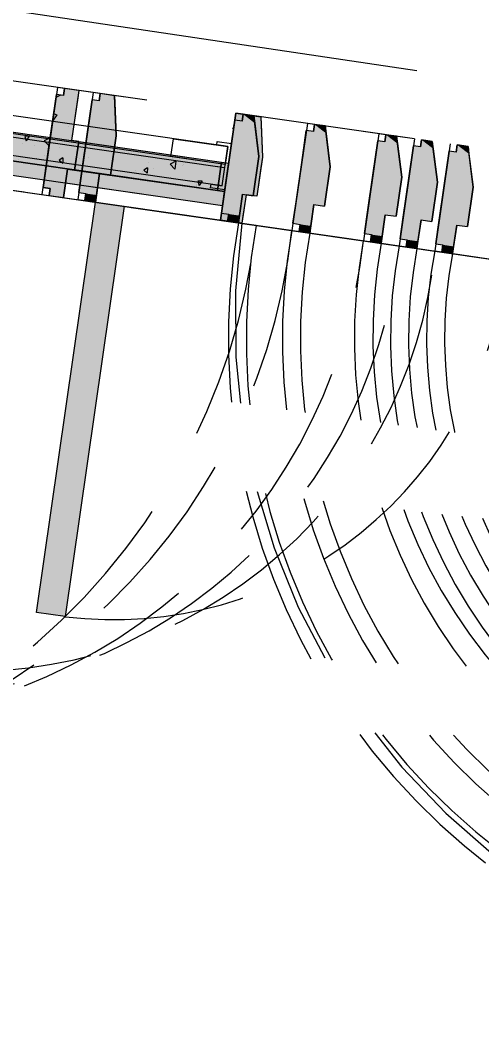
# Model space of a CAD drawing. Header units: millimetres. Extents: x 338 to 506, y 179 to 335.
# Drawn here: x 445.923 to 446.563, y 235.504 to 236.887 of the extents above; entities that cross this region are included whole.
import ezdxf

# ---------------------------------------------------------------- set-up
doc = ezdxf.new("R2010")
doc.units = ezdxf.units.MM
for name, pattern in [('CENTER', [2, 1.25, -0.25, 0.25, -0.25]), ('DASHED2', [0.375, 0.25, -0.125]), ('HIDDEN', [0.375, 0.25, -0.125])]:
    doc.linetypes.add(name, pattern=pattern)
for name, color, linetype in [('A-DOOR', 3, 'Continuous'), ('A-GLAZ', 142, 'Continuous'), ('EJES_DE_COLUMNA', 255, 'DASHED2'), ('MUROS', 32, 'Continuous')]:
    doc.layers.add(name, color=color, linetype=linetype)

# ---------------------------------------------------------------- blocks, each defined once
blk = doc.blocks.new('*U919')
for p, q in [((0.035, 0.0047), (0.035, 0.7353)), ((0.035, 0.7353), (0.06, 0.7353)), ((0.06, 0.0047), (0.06, 0.7353)), ((0.065, 0.0047), (0.065, 0.7353)), ((0.09, 0.0047), (0.09, 0.7353)), ((0.09, 0.0047), (0.09, 0.7353)), ((0.09, 0.0047), (0.09, 0.7353)), ((0.09, 0.0047), (0.09, 0.7353)), ((0.065, 0.0047), (0.065, 0.0143)), ((0.035, 0.0047), (0.06, 0.0047))]:
    blk.add_line(p, q)
for points in [[(0.095, 0.74), (0.095, 0.72), (0.09, 0.72), (0.09, 0.7353), (0.035, 0.7353), (0.035, 0.72), (0.03, 0.72), (0.03, 0.74)], [(0.035, 0.7353), (0.06, 0.7353), (0.06, 0.655), (0.035, 0.655)], [(0.035, 0.0047), (0.06, 0.0047), (0.06, 0.0806), (0.035, 0.0806)], [(0.095, 0), (0.095, 0.02), (0.09, 0.02), (0.09, 0.0047), (0.035, 0.0047), (0.035, 0.02), (0.03, 0.02), (0.03, 0)]]:
    blk.add_lwpolyline(points, close=True)
blk = doc.blocks.new('*U1262')
at = {"color": 7, "linetype": 'Continuous'}
for p, q in [((0.675, -0.01), (0.675, 0)), ((0.69, 0), (0.69, -0.01)), ((0.675, -0.04), (0.675, -0.01)), ((0.7, -0.01), (0.7, -0.04)), ((0.66, -0.095), (0.66, -0.04)), ((0.7, -0.04), (0.7, -0.095)), ((0.6723, -0.14), (0.66, -0.095)), ((0.7, -0.095), (0.7, -0.14)), ((0.675, -0.15), (0.6723, -0.14)), ((0.69, -0.14), (0.69, -0.15))]:
    blk.add_line(p, q, dxfattribs=at)
at = {"color": 7, "linetype": 'Continuous', "extrusion": (0, 0, -1)}
for points in [[(-0.675, 0), (-0.69, -0.01), (-0.675, -0.01)], [(-0.675, 0), (-0.69, 0), (-0.69, -0.01)], [(-0.675, -0.01), (-0.7, -0.04), (-0.675, -0.04)], [(-0.675, -0.01), (-0.7, -0.01), (-0.7, -0.04)], [(-0.66, -0.04), (-0.7, -0.095), (-0.66, -0.095)], [(-0.66, -0.04), (-0.7, -0.04), (-0.7, -0.095)], [(-0.66, -0.095), (-0.7, -0.14), (-0.6723, -0.14)], [(-0.66, -0.095), (-0.7, -0.095), (-0.7, -0.14)], [(-0.6723, -0.14), (-0.69, -0.15), (-0.675, -0.15)], [(-0.6723, -0.14), (-0.69, -0.14), (-0.69, -0.15)]]:
    blk.add_solid(points, dxfattribs=at)
blk = doc.blocks.new('*U1264')
at = {"color": 7, "linetype": 'Continuous'}
for p, q in [((0.775, -0.01), (0.775, 0)), ((0.79, 0), (0.79, -0.01)), ((0.775, -0.04), (0.775, -0.01)), ((0.8, -0.01), (0.8, -0.04)), ((0.76, -0.095), (0.76, -0.04)), ((0.8, -0.04), (0.8, -0.095)), ((0.7723, -0.14), (0.76, -0.095)), ((0.8, -0.095), (0.8, -0.14)), ((0.775, -0.15), (0.7723, -0.14)), ((0.79, -0.14), (0.79, -0.15))]:
    blk.add_line(p, q, dxfattribs=at)
at = {"color": 7, "linetype": 'Continuous', "extrusion": (0, 0, -1)}
for points in [[(-0.775, 0), (-0.79, -0.01), (-0.775, -0.01)], [(-0.775, 0), (-0.79, 0), (-0.79, -0.01)], [(-0.775, -0.01), (-0.8, -0.04), (-0.775, -0.04)], [(-0.775, -0.01), (-0.8, -0.01), (-0.8, -0.04)], [(-0.76, -0.04), (-0.8, -0.095), (-0.76, -0.095)], [(-0.76, -0.04), (-0.8, -0.04), (-0.8, -0.095)], [(-0.76, -0.095), (-0.8, -0.14), (-0.7723, -0.14)], [(-0.76, -0.095), (-0.8, -0.095), (-0.8, -0.14)], [(-0.7723, -0.14), (-0.79, -0.15), (-0.775, -0.15)], [(-0.7723, -0.14), (-0.79, -0.14), (-0.79, -0.15)]]:
    blk.add_solid(points, dxfattribs=at)
blk = doc.blocks.new('*U1265')
at = {"color": 7, "linetype": 'Continuous'}
for p, q in [((0.775, -0.01), (0.775, 0)), ((0.79, 0), (0.79, -0.01)), ((0.775, -0.04), (0.775, -0.01)), ((0.8, -0.01), (0.8, -0.04)), ((0.76, -0.095), (0.76, -0.04)), ((0.8, -0.04), (0.8, -0.095)), ((0.7723, -0.14), (0.76, -0.095)), ((0.8, -0.095), (0.8, -0.14)), ((0.775, -0.15), (0.7723, -0.14)), ((0.79, -0.14), (0.79, -0.15))]:
    blk.add_line(p, q, dxfattribs=at)
at = {"color": 7, "linetype": 'Continuous', "extrusion": (0, 0, -1)}
for points in [[(-0.775, 0), (-0.79, -0.01), (-0.775, -0.01)], [(-0.775, 0), (-0.79, 0), (-0.79, -0.01)], [(-0.775, -0.01), (-0.8, -0.04), (-0.775, -0.04)], [(-0.775, -0.01), (-0.8, -0.01), (-0.8, -0.04)], [(-0.76, -0.04), (-0.8, -0.095), (-0.76, -0.095)], [(-0.76, -0.04), (-0.8, -0.04), (-0.8, -0.095)], [(-0.76, -0.095), (-0.8, -0.14), (-0.7723, -0.14)], [(-0.76, -0.095), (-0.8, -0.095), (-0.8, -0.14)], [(-0.7723, -0.14), (-0.79, -0.15), (-0.775, -0.15)], [(-0.7723, -0.14), (-0.79, -0.14), (-0.79, -0.15)]]:
    blk.add_solid(points, dxfattribs=at)
blk = doc.blocks.new('*U1270')
at = {"color": 7, "linetype": 'Continuous'}
for p, q in [((0.875, -0.01), (0.875, 0)), ((0.875, -0.04), (0.875, -0.01)), ((0.89, 0), (0.89, -0.01)), ((0.9, -0.01), (0.9, -0.04)), ((0.86, -0.095), (0.86, -0.04)), ((0.9, -0.04), (0.9, -0.095)), ((0.8723, -0.14), (0.86, -0.095)), ((0.9, -0.095), (0.9, -0.14)), ((0.875, -0.15), (0.8723, -0.14)), ((0.89, -0.14), (0.89, -0.15))]:
    blk.add_line(p, q, dxfattribs=at)
at = {"color": 7, "linetype": 'Continuous', "extrusion": (0, 0, -1)}
for points in [[(-0.875, 0), (-0.89, -0.01), (-0.875, -0.01)], [(-0.875, 0), (-0.89, 0), (-0.89, -0.01)], [(-0.875, -0.01), (-0.9, -0.04), (-0.875, -0.04)], [(-0.875, -0.01), (-0.9, -0.01), (-0.9, -0.04)], [(-0.86, -0.04), (-0.9, -0.095), (-0.86, -0.095)], [(-0.86, -0.04), (-0.9, -0.04), (-0.9, -0.095)], [(-0.86, -0.095), (-0.9, -0.14), (-0.8723, -0.14)], [(-0.86, -0.095), (-0.9, -0.095), (-0.9, -0.14)], [(-0.8723, -0.14), (-0.89, -0.15), (-0.875, -0.15)], [(-0.8723, -0.14), (-0.89, -0.14), (-0.89, -0.15)]]:
    blk.add_solid(points, dxfattribs=at)
blk = doc.blocks.new('*U1271')
at = {"color": 7, "linetype": 'Continuous'}
for p, q in [((0.875, -0.01), (0.875, 0)), ((0.89, 0), (0.89, -0.01)), ((0.875, -0.04), (0.875, -0.01)), ((0.9, -0.01), (0.9, -0.04)), ((0.86, -0.095), (0.86, -0.04)), ((0.9, -0.04), (0.9, -0.095)), ((0.8723, -0.14), (0.86, -0.095)), ((0.9, -0.095), (0.9, -0.14)), ((0.875, -0.15), (0.8723, -0.14)), ((0.89, -0.14), (0.89, -0.15))]:
    blk.add_line(p, q, dxfattribs=at)
at = {"color": 7, "linetype": 'Continuous', "extrusion": (0, 0, -1)}
for points in [[(-0.875, 0), (-0.89, -0.01), (-0.875, -0.01)], [(-0.875, 0), (-0.89, 0), (-0.89, -0.01)], [(-0.875, -0.01), (-0.9, -0.04), (-0.875, -0.04)], [(-0.875, -0.01), (-0.9, -0.01), (-0.9, -0.04)], [(-0.86, -0.04), (-0.9, -0.095), (-0.86, -0.095)], [(-0.86, -0.04), (-0.9, -0.04), (-0.9, -0.095)], [(-0.86, -0.095), (-0.9, -0.14), (-0.8723, -0.14)], [(-0.86, -0.095), (-0.9, -0.095), (-0.9, -0.14)], [(-0.8723, -0.14), (-0.89, -0.15), (-0.875, -0.15)], [(-0.8723, -0.14), (-0.89, -0.14), (-0.89, -0.15)]]:
    blk.add_solid(points, dxfattribs=at)
blk = doc.blocks.new('*U1274')
at = {"color": 7, "linetype": 'Continuous'}
for p, q in [((0.975, -0.01), (0.975, 0)), ((0.99, 0), (0.99, -0.01)), ((0.975, -0.04), (0.975, -0.01)), ((1, -0.01), (1, -0.04)), ((0.96, -0.095), (0.96, -0.04)), ((1, -0.04), (1, -0.095)), ((0.9723, -0.14), (0.96, -0.095)), ((1, -0.095), (1, -0.14)), ((0.975, -0.15), (0.9723, -0.14)), ((0.99, -0.14), (0.99, -0.15))]:
    blk.add_line(p, q, dxfattribs=at)
at = {"color": 7, "linetype": 'Continuous', "extrusion": (0, 0, -1)}
for points in [[(-0.975, 0), (-0.99, -0.01), (-0.975, -0.01)], [(-0.975, 0), (-0.99, 0), (-0.99, -0.01)], [(-0.975, -0.01), (-1, -0.04), (-0.975, -0.04)], [(-0.975, -0.01), (-1, -0.01), (-1, -0.04)], [(-0.96, -0.04), (-1, -0.095), (-0.96, -0.095)], [(-0.96, -0.04), (-1, -0.04), (-1, -0.095)], [(-0.96, -0.095), (-1, -0.14), (-0.9723, -0.14)], [(-0.96, -0.095), (-1, -0.095), (-1, -0.14)], [(-0.9723, -0.14), (-0.99, -0.15), (-0.975, -0.15)], [(-0.9723, -0.14), (-0.99, -0.14), (-0.99, -0.15)]]:
    blk.add_solid(points, dxfattribs=at)
blk = doc.blocks.new('*U1275')
at = {"color": 7, "linetype": 'Continuous'}
for p, q in [((0.975, -0.01), (0.975, 0)), ((0.99, 0), (0.99, -0.01)), ((0.975, -0.04), (0.975, -0.01)), ((1, -0.01), (1, -0.04)), ((0.96, -0.095), (0.96, -0.04)), ((1, -0.04), (1, -0.095)), ((0.9723, -0.14), (0.96, -0.095)), ((1, -0.095), (1, -0.14)), ((0.975, -0.15), (0.9723, -0.14)), ((0.99, -0.14), (0.99, -0.15))]:
    blk.add_line(p, q, dxfattribs=at)
at = {"color": 7, "linetype": 'Continuous', "extrusion": (0, 0, -1)}
for points in [[(-0.975, 0), (-0.99, -0.01), (-0.975, -0.01)], [(-0.975, 0), (-0.99, 0), (-0.99, -0.01)], [(-0.975, -0.01), (-1, -0.04), (-0.975, -0.04)], [(-0.975, -0.01), (-1, -0.01), (-1, -0.04)], [(-0.96, -0.04), (-1, -0.095), (-0.96, -0.095)], [(-0.96, -0.04), (-1, -0.04), (-1, -0.095)], [(-0.96, -0.095), (-1, -0.14), (-0.9723, -0.14)], [(-0.96, -0.095), (-1, -0.095), (-1, -0.14)], [(-0.9723, -0.14), (-0.99, -0.15), (-0.975, -0.15)], [(-0.9723, -0.14), (-0.99, -0.14), (-0.99, -0.15)]]:
    blk.add_solid(points, dxfattribs=at)
blk = doc.blocks.new('*X1280')
at = {"color": 0}
for p, q in [((1.233, -0.0207), (1.233, -0.0207)), ((1.2274, -0.099), (1.2274, -0.099)), ((1.2453, -0.1124), (1.25, -0.1029)), ((1.25, -0.1133), (1.2453, -0.1124)), ((1.2441, -0.14), (1.25, -0.136))]:
    blk.add_line(p, q, dxfattribs=at)
blk = doc.blocks.new('*U1281')
at = {"color": 7, "linetype": 'Continuous'}
for p, q in [((1.22, -0.01), (1.22, 0)), ((1.24, 0), (1.24, -0.01)), ((1.22, -0.04), (1.22, -0.01)), ((1.25, -0.01), (1.25, -0.04)), ((1.21, -0.08), (1.21, -0.04)), ((1.25, -0.04), (1.25, -0.08)), ((1.22, -0.14), (1.22, -0.08)), ((1.25, -0.08), (1.25, -0.14)), ((1.22, -0.15), (1.22, -0.14)), ((1.24, -0.14), (1.24, -0.15))]:
    blk.add_line(p, q, dxfattribs=at)
at = {"color": 7, "linetype": 'Continuous', "extrusion": (0, 0, -1)}
for points in [[(-1.22, 0), (-1.24, -0.01), (-1.22, -0.01)], [(-1.22, 0), (-1.24, 0), (-1.24, -0.01)], [(-1.22, -0.01), (-1.25, -0.04), (-1.22, -0.04)], [(-1.22, -0.01), (-1.25, -0.01), (-1.25, -0.04)], [(-1.21, -0.04), (-1.25, -0.08), (-1.21, -0.08)], [(-1.21, -0.04), (-1.25, -0.04), (-1.25, -0.08)], [(-1.22, -0.08), (-1.25, -0.14), (-1.22, -0.14)], [(-1.22, -0.08), (-1.25, -0.08), (-1.25, -0.14)], [(-1.22, -0.14), (-1.24, -0.15), (-1.22, -0.15)], [(-1.22, -0.14), (-1.24, -0.14), (-1.24, -0.15)]]:
    blk.add_solid(points, dxfattribs=at)
blk = doc.blocks.new('*U1283')
at = {"color": 7, "linetype": 'Continuous'}
for p, q in [((1.01, -0.08), (1.01, -0.04)), ((1.21, -0.04), (1.21, -0.08))]:
    blk.add_line(p, q, dxfattribs=at)
at = {"color": 7, "linetype": 'Continuous', "extrusion": (0, 0, -1)}
for points in [[(-1.01, -0.04), (-1.21, -0.08), (-1.01, -0.08)], [(-1.01, -0.04), (-1.21, -0.04), (-1.21, -0.08)]]:
    blk.add_solid(points, dxfattribs=at)
blk = doc.blocks.new('*U1284')
at = {"color": 7, "linetype": 'Continuous'}
for p, q in [((0.97, -0.01), (0.97, 0)), ((1, 0), (1, -0.01)), ((0.97, -0.04), (0.97, -0.01)), ((1, -0.01), (1, -0.04)), ((0.955, -0.08), (0.955, -0.04)), ((1.01, -0.04), (1.01, -0.08)), ((0.955, -0.095), (0.955, -0.08)), ((1, -0.08), (1, -0.095)), ((0.9632, -0.14), (0.955, -0.095)), ((1, -0.095), (1, -0.14)), ((0.965, -0.15), (0.9632, -0.14)), ((1, -0.14), (1, -0.15))]:
    blk.add_line(p, q, dxfattribs=at)
at = {"color": 7, "linetype": 'Continuous', "extrusion": (0, 0, -1)}
for points in [[(-0.97, 0), (-1, -0.01), (-0.97, -0.01)], [(-0.97, 0), (-1, 0), (-1, -0.01)], [(-0.97, -0.01), (-1, -0.04), (-0.97, -0.04)], [(-0.97, -0.01), (-1, -0.01), (-1, -0.04)], [(-0.955, -0.04), (-1.01, -0.08), (-0.955, -0.08)], [(-0.955, -0.04), (-1.01, -0.04), (-1.01, -0.08)], [(-0.955, -0.08), (-1, -0.095), (-0.955, -0.095)], [(-0.955, -0.08), (-1, -0.08), (-1, -0.095)], [(-0.955, -0.095), (-1, -0.14), (-0.9632, -0.14)], [(-0.955, -0.095), (-1, -0.095), (-1, -0.14)], [(-0.9632, -0.14), (-1, -0.15), (-0.965, -0.15)], [(-0.9632, -0.14), (-1, -0.14), (-1, -0.15)]]:
    blk.add_solid(points, dxfattribs=at)
blk = doc.blocks.new('*U1285')
at = {"color": 7, "linetype": 'Continuous'}
for p, q in [((1, -0.04), (1, -0.02)), ((1.22, -0.02), (1.22, -0.04))]:
    blk.add_line(p, q, dxfattribs=at)
at = {"color": 7, "linetype": 'Continuous', "extrusion": (0, 0, -1)}
for points in [[(-1, -0.02), (-1.22, -0.04), (-1, -0.04)], [(-1, -0.02), (-1.22, -0.02), (-1.22, -0.04)]]:
    blk.add_solid(points, dxfattribs=at)
blk = doc.blocks.new('*U1290')
at = {"color": 7, "linetype": 'Continuous'}
for p, q in [((1.01, -0.08), (1.01, -0.04)), ((1.36, -0.04), (1.36, -0.08))]:
    blk.add_line(p, q, dxfattribs=at)
at = {"color": 7, "linetype": 'Continuous', "extrusion": (0, 0, -1)}
for points in [[(-1.01, -0.04), (-1.36, -0.08), (-1.01, -0.08)], [(-1.01, -0.04), (-1.36, -0.04), (-1.36, -0.08)]]:
    blk.add_solid(points, dxfattribs=at)
blk = doc.blocks.new('*U1291')
at = {"color": 7, "linetype": 'Continuous'}
for p, q in [((0.97, -0.01), (0.97, 0)), ((1, 0), (1, -0.01)), ((0.97, -0.04), (0.97, -0.01)), ((1, -0.01), (1, -0.04)), ((0.955, -0.08), (0.955, -0.04)), ((1.01, -0.04), (1.01, -0.08)), ((0.955, -0.095), (0.955, -0.08)), ((1, -0.08), (1, -0.095)), ((0.9632, -0.14), (0.955, -0.095)), ((1, -0.095), (1, -0.14)), ((0.965, -0.15), (0.9632, -0.14)), ((1, -0.14), (1, -0.15))]:
    blk.add_line(p, q, dxfattribs=at)
at = {"color": 7, "linetype": 'Continuous', "extrusion": (0, 0, -1)}
for points in [[(-0.97, 0), (-1, -0.01), (-0.97, -0.01)], [(-0.97, 0), (-1, 0), (-1, -0.01)], [(-0.97, -0.01), (-1, -0.04), (-0.97, -0.04)], [(-0.97, -0.01), (-1, -0.01), (-1, -0.04)], [(-0.955, -0.04), (-1.01, -0.08), (-0.955, -0.08)], [(-0.955, -0.04), (-1.01, -0.04), (-1.01, -0.08)], [(-0.955, -0.08), (-1, -0.095), (-0.955, -0.095)], [(-0.955, -0.08), (-1, -0.08), (-1, -0.095)], [(-0.955, -0.095), (-1, -0.14), (-0.9632, -0.14)], [(-0.955, -0.095), (-1, -0.095), (-1, -0.14)], [(-0.9632, -0.14), (-1, -0.15), (-0.965, -0.15)], [(-0.9632, -0.14), (-1, -0.14), (-1, -0.15)]]:
    blk.add_solid(points, dxfattribs=at)
blk = doc.blocks.new('*U1292')
at = {"color": 7, "linetype": 'Continuous'}
for p, q in [((1, -0.04), (1, -0.02)), ((1.37, -0.02), (1.37, -0.04))]:
    blk.add_line(p, q, dxfattribs=at)
at = {"color": 7, "linetype": 'Continuous', "extrusion": (0, 0, -1)}
for points in [[(-1, -0.02), (-1.37, -0.04), (-1, -0.04)], [(-1, -0.02), (-1.37, -0.02), (-1.37, -0.04)]]:
    blk.add_solid(points, dxfattribs=at)
blk = doc.blocks.new('*X1294')
at = {"color": 0}
for p, q in [((1.3949, -0.0141), (1.3949, -0.0141)), ((1.1734, -0.0412), (1.1734, -0.0412)), ((1.3778, -0.0334), (1.3778, -0.0334)), ((1.0331, -0.0501), (1.0361, -0.0433)), ((1.0331, -0.0501), (1.039, -0.049)), ((1.039, -0.049), (1.0361, -0.0433)), ((1.0399, -0.0433), (1.0399, -0.0433)), ((1.0406, -0.0436), (1.0406, -0.0436)), ((1.0774, -0.0491), (1.0774, -0.0491)), ((1.1149, -0.0536), (1.1097, -0.05)), ((1.1103, -0.0574), (1.1097, -0.05)), ((1.1103, -0.0574), (1.1149, -0.0536)), ((1.1166, -0.0508), (1.1166, -0.0508)), ((1.1267, -0.0519), (1.1267, -0.0519)), ((1.2331, -0.0507), (1.2278, -0.0471)), ((1.2285, -0.0545), (1.2278, -0.0471)), ((1.2285, -0.0545), (1.2331, -0.0507)), ((1.2473, -0.0418), (1.2473, -0.0418)), ((1.254, -0.0534), (1.254, -0.0534)), ((1.2645, -0.0488), (1.2645, -0.0488)), ((1.2889, -0.0434), (1.2889, -0.0434)), ((1.3019, -0.0495), (1.3019, -0.0495)), ((1.324, -0.0493), (1.324, -0.0493)), ((1.3512, -0.0478), (1.346, -0.0442)), ((1.3466, -0.0516), (1.346, -0.0442)), ((1.3466, -0.0516), (1.3512, -0.0478)), ((1.35, -0.0455), (1.35, -0.0455)), ((1.3979, -0.0416), (1.3979, -0.0416)), ((1.0626, -0.0677), (1.0626, -0.0677)), ((1.0803, -0.0668), (1.0728, -0.0608)), ((1.073, -0.0721), (1.0728, -0.0608)), ((1.073, -0.0721), (1.0803, -0.0668)), ((1.1023, -0.0573), (1.1023, -0.0573)), ((1.1099, -0.0653), (1.1099, -0.0653)), ((1.158, -0.0613), (1.158, -0.0613)), ((1.1932, -0.0594), (1.1932, -0.0594)), ((1.2059, -0.0574), (1.2059, -0.0574)), ((1.2356, -0.0679), (1.2356, -0.0679)), ((1.2574, -0.0742), (1.2499, -0.0683)), ((1.2502, -0.0795), (1.2499, -0.0683)), ((1.27, -0.0662), (1.27, -0.0662)), ((1.2873, -0.0656), (1.2873, -0.0656)), ((1.3257, -0.0626), (1.3257, -0.0626)), ((1.3499, -0.0636), (1.3529, -0.0568)), ((1.3499, -0.0636), (1.3557, -0.0625)), ((1.3557, -0.0625), (1.3529, -0.0568)), ((1.3608, -0.0624), (1.3608, -0.0624)), ((1.3932, -0.061), (1.3932, -0.061)), ((1.014, -0.0732), (1.014, -0.0732)), ((1.0455, -0.0762), (1.0455, -0.0762)), ((1.062, -0.0692), (1.062, -0.0692)), ((1.0779, -0.0748), (1.0779, -0.0748)), ((1.1297, -0.0725), (1.1297, -0.0725)), ((1.1393, -0.0752), (1.1393, -0.0752)), ((1.1635, -0.0712), (1.1635, -0.0712)), ((1.2031, -0.0693), (1.2031, -0.0693)), ((1.2496, -0.0795), (1.2496, -0.0795)), ((1.2502, -0.0795), (1.2574, -0.0742)), ((1.2786, -0.0798), (1.2786, -0.0798)), ((1.2792, -0.0774), (1.2822, -0.0705)), ((1.2792, -0.0774), (1.2851, -0.0762)), ((1.2851, -0.0762), (1.2822, -0.0705)), ((1.3466, -0.0737), (1.3466, -0.0737)), ((1.3746, -0.0719), (1.3746, -0.0719)), ((1.3874, -0.0764), (1.3874, -0.0764)), ((1.0085, -0.0854), (1.0085, -0.0854)), ((1.3725, -0.1071), (1.3725, -0.1071)), ((1.3839, -0.1184), (1.3839, -0.1184)), ((1.392, -0.1225), (1.392, -0.1225)), ((1.0017, -0.1298), (1, -0.1264)), ((1, -0.1316), (1.0014, -0.1314)), ((1.3839, -0.1321), (1.387, -0.1253)), ((1.3839, -0.1321), (1.3898, -0.131)), ((1.3898, -0.131), (1.387, -0.1253)), ((1, -0.143), (1, -0.143)), ((1, -0.15), (1, -0.15)), ((1, -0.15), (1, -0.15)), ((1, -0.15), (1, -0.15))]:
    blk.add_line(p, q, dxfattribs=at)
blk = doc.blocks.new('*U1296')
at = {"color": 7, "linetype": 'Continuous'}
for p, q in [((0.725, -0.01), (0.725, 0)), ((0.74, 0), (0.74, -0.01)), ((0.725, -0.04), (0.725, -0.01)), ((0.75, -0.01), (0.75, -0.04)), ((0.71, -0.095), (0.71, -0.04)), ((0.75, -0.04), (0.75, -0.095)), ((0.7223, -0.14), (0.71, -0.095)), ((0.75, -0.095), (0.75, -0.14)), ((0.725, -0.15), (0.7223, -0.14)), ((0.74, -0.14), (0.74, -0.15))]:
    blk.add_line(p, q, dxfattribs=at)
at = {"color": 7, "linetype": 'Continuous', "extrusion": (0, 0, -1)}
for points in [[(-0.725, 0), (-0.74, -0.01), (-0.725, -0.01)], [(-0.725, 0), (-0.74, 0), (-0.74, -0.01)], [(-0.725, -0.01), (-0.75, -0.04), (-0.725, -0.04)], [(-0.725, -0.01), (-0.75, -0.01), (-0.75, -0.04)], [(-0.71, -0.04), (-0.75, -0.095), (-0.71, -0.095)], [(-0.71, -0.04), (-0.75, -0.04), (-0.75, -0.095)], [(-0.71, -0.095), (-0.75, -0.14), (-0.7223, -0.14)], [(-0.71, -0.095), (-0.75, -0.095), (-0.75, -0.14)], [(-0.7223, -0.14), (-0.74, -0.15), (-0.725, -0.15)], [(-0.7223, -0.14), (-0.74, -0.14), (-0.74, -0.15)]]:
    blk.add_solid(points, dxfattribs=at)
blk = doc.blocks.new('*U1324')
at = {"color": 7, "linetype": 'Continuous'}
for p, q in [((1.175, -0.01), (1.175, 0)), ((1.19, 0), (1.19, -0.01)), ((1.175, -0.04), (1.175, -0.01)), ((1.2, -0.01), (1.2, -0.04)), ((1.16, -0.095), (1.16, -0.04)), ((1.2, -0.04), (1.2, -0.095)), ((1.1682, -0.14), (1.16, -0.095)), ((1.2, -0.095), (1.2, -0.14)), ((1.17, -0.15), (1.1682, -0.14)), ((1.19, -0.14), (1.19, -0.15))]:
    blk.add_line(p, q, dxfattribs=at)
at = {"color": 7, "linetype": 'Continuous', "extrusion": (0, 0, -1)}
for points in [[(-1.175, 0), (-1.19, -0.01), (-1.175, -0.01)], [(-1.175, 0), (-1.19, 0), (-1.19, -0.01)], [(-1.175, -0.01), (-1.2, -0.04), (-1.175, -0.04)], [(-1.175, -0.01), (-1.2, -0.01), (-1.2, -0.04)], [(-1.16, -0.04), (-1.2, -0.095), (-1.16, -0.095)], [(-1.16, -0.04), (-1.2, -0.04), (-1.2, -0.095)], [(-1.16, -0.095), (-1.2, -0.14), (-1.1682, -0.14)], [(-1.16, -0.095), (-1.2, -0.095), (-1.2, -0.14)], [(-1.1682, -0.14), (-1.19, -0.15), (-1.17, -0.15)], [(-1.1682, -0.14), (-1.19, -0.14), (-1.19, -0.15)]]:
    blk.add_solid(points, dxfattribs=at)
blk = doc.blocks.new('*U1325')
at = {"color": 7, "linetype": 'Continuous'}
for p, q in [((1.135, 0), (1.135, 0.575)), ((1.175, 0.575), (1.175, 0))]:
    blk.add_line(p, q, dxfattribs=at)
at = {"color": 7, "linetype": 'Continuous', "extrusion": (0, 0, -1)}
for points in [[(-1.135, 0.575), (-1.175, 0), (-1.135, 0)], [(-1.135, 0.575), (-1.175, 0.575), (-1.175, 0)]]:
    blk.add_solid(points, dxfattribs=at)
blk = doc.blocks.new('*U920')
for p, q in [((1.24, 0), (1.22, 0)), ((1.24, 0), (1.22, 0)), ((1.22, 0), (1.22, -0.04)), ((1.24, 0), (1.24, -0.01)), ((1.24, -0.01), (1.24, 0)), ((1.24, -0.01), (1.25, -0.01)), ((1.25, -0.01), (1.24, -0.01)), ((1.25, -0.14), (1.25, -0.01)), ((1.25, -0.14), (1.25, -0.01)), ((1.22, -0.04), (1.21, -0.04)), ((1.21, -0.04), (1.21, -0.08)), ((1.21, -0.08), (1.22, -0.08)), ((1.22, -0.15), (1.22, -0.08)), ((1.22, -0.15), (1.24, -0.15)), ((1.22, -0.15), (1.24, -0.15)), ((1.24, -0.15), (1.24, -0.14)), ((1.24, -0.14), (1.25, -0.14)), ((1.24, -0.15), (1.24, -0.14)), ((1.24, -0.14), (1.25, -0.14))]:
    blk.add_line(p, q)
for points in [[(1.135, 0), (1.135, 0.575), (1.175, 0.575), (1.175, 0)], [(0.7, -0.01), (0.69, -0.01), (0.69, 0), (0.675, 0), (0.675, -0.04), (0.66, -0.04), (0.66, -0.095), (0.675, -0.15), (0.69, -0.15), (0.69, -0.14), (0.7, -0.14)], [(0.7, -0.01), (0.69, -0.01), (0.69, 0), (0.675, 0), (0.675, -0.04), (0.66, -0.04), (0.66, -0.095), (0.675, -0.15), (0.69, -0.15), (0.69, -0.14), (0.7, -0.14)], [(0.75, -0.01), (0.74, -0.01), (0.74, 0), (0.725, 0), (0.725, -0.04), (0.71, -0.04), (0.71, -0.095), (0.725, -0.15), (0.74, -0.15), (0.74, -0.14), (0.75, -0.14)], [(0.75, -0.01), (0.74, -0.01), (0.74, 0), (0.725, 0), (0.725, -0.04), (0.71, -0.04), (0.71, -0.095), (0.725, -0.15), (0.74, -0.15), (0.74, -0.14), (0.75, -0.14)], [(0.8, -0.01), (0.79, -0.01), (0.79, 0), (0.775, 0), (0.775, -0.04), (0.76, -0.04), (0.76, -0.095), (0.775, -0.15), (0.79, -0.15), (0.79, -0.14), (0.8, -0.14)], [(0.8, -0.01), (0.79, -0.01), (0.79, 0), (0.775, 0), (0.775, -0.04), (0.76, -0.04), (0.76, -0.095), (0.775, -0.15), (0.79, -0.15), (0.79, -0.14), (0.8, -0.14)], [(0.9, -0.01), (0.89, -0.01), (0.89, 0), (0.875, 0), (0.875, -0.04), (0.86, -0.04), (0.86, -0.095), (0.875, -0.15), (0.89, -0.15), (0.89, -0.14), (0.9, -0.14)], [(0.955, -0.04), (0.97, -0.04), (0.97, 0), (1, 0), (1, -0.01), (1, -0.04), (1.01, -0.04), (1.01, -0.08), (1, -0.08), (1, -0.14), (1, -0.15), (0.965, -0.15), (0.955, -0.095)], [(0.955, -0.04), (0.97, -0.04), (0.97, 0), (1, 0), (1, -0.01), (1, -0.04), (1.01, -0.04), (1.01, -0.08), (1, -0.08), (1, -0.14), (1, -0.15), (0.965, -0.15), (0.955, -0.095)], [(1, -0.01), (0.99, -0.01), (0.99, 0), (0.975, 0), (0.975, -0.04), (0.96, -0.04), (0.96, -0.095), (0.975, -0.15), (0.99, -0.15), (0.99, -0.14), (1, -0.14)], [(1, -0.01), (0.99, -0.01), (0.99, 0), (0.975, 0), (0.975, -0.04), (0.96, -0.04), (0.96, -0.095), (0.975, -0.15), (0.99, -0.15), (0.99, -0.14), (1, -0.14)], [(1.2, -0.01), (1.19, -0.01), (1.19, 0), (1.175, 0), (1.175, -0.04), (1.16, -0.04), (1.16, -0.095), (1.17, -0.15), (1.19, -0.15), (1.19, -0.14), (1.2, -0.14)], [(0.9, -0.01), (0.89, -0.01), (0.89, 0), (0.875, 0), (0.875, -0.04), (0.86, -0.04), (0.86, -0.095), (0.875, -0.15), (0.89, -0.15), (0.89, -0.14), (0.9, -0.14)], [(1, -0.02), (1.22, -0.02), (1.22, -0.04), (1.21, -0.04), (1, -0.04)], [(1, -0.02), (1.37, -0.02), (1.37, -0.04), (1.36, -0.04), (1, -0.04)], [(1.21, -0.08), (1.01, -0.08), (1.01, -0.04), (1.21, -0.04)], [(1.36, -0.08), (1.01, -0.08), (1.01, -0.04), (1.36, -0.04)]]:
    blk.add_lwpolyline(points, close=True)
at = {"color": 251, "linetype": 'HIDDEN'}
for points in [[(0, -0.15), (0.7, -0.15), (0.7, 0), (0, 0)], [(0, -0.15), (0.8, -0.15), (0.8, 0), (0, 0)], [(0, -0.15), (0.9, -0.15), (0.9, 0), (0, 0)], [(0, -0.15), (1, -0.15), (1, 0), (0, 0)], [(0, -0.15), (0.75, -0.15), (0.75, 0), (0, 0)], [(0, -0.15), (1.6, -0.15), (1.6, 0), (0, 0)], [(0, -0.15), (1.9, -0.15), (1.9, 0), (0, 0)], [(0, -0.15), (1.4, -0.15), (1.4, 0), (0, 0)], [(0, -0.15), (1.5, -0.15), (1.5, 0), (0, 0)], [(0, -0.15), (1.8, -0.15), (1.8, 0), (0, 0)]]:
    blk.add_lwpolyline(points, close=True, dxfattribs=at)
for points in [[(0, -0.15), (1.25, -0.15), (1.25, 0), (0, 0), (0, -0.149)], [(0, -0.15), (1.4, -0.15), (1.4, 0), (0, 0), (0, -0.149)], [(0, -0.15), (1.2, -0.15), (1.2, 0), (0, 0), (0, -0.15)]]:
    blk.add_lwpolyline(points, dxfattribs=at)
blk.add_lwpolyline([(1.22, -0.04), (1.21, -0.04)])
for centre, radius, start, end in [((0.055, 0.0296), 0.9205, 358.1585, 89.3775), ((0.0239, -0.0004), 0.9461, 0.0266, 87.5106), ((0.0239, -0.0004), 0.9461, 0.0266, 87.5106), ((0.055, 0.0296), 0.8955, 358.1078, 89.3602), ((1.845, 0.0296), 0.8955, 90.6398, 181.8922), ((0.055, 0.0295), 0.8455, 357.9976, 89.3223), ((1.745, 0.0295), 0.8455, 90.6777, 182.0024), ((0.055, 0.0295), 0.8205, 357.9376, 89.3017), ((0.055, 0.0295), 0.7456, 357.7337, 89.2315), ((1.545, 0.0295), 0.7456, 90.7685, 182.2663), ((0.0677, 0.0272), 0.7078, 357.7997, 90.2179), ((0.055, 0.0294), 0.6956, 357.5737, 89.1763), ((1.445, 0.0294), 0.6956, 90.8237, 182.4263), ((0.055, 0.0294), 0.6706, 357.485, 89.1456), ((0.055, 0.0294), 0.6457, 357.3895, 89.1126), ((1.345, 0.0294), 0.6457, 90.8874, 182.6105), ((0.055, 0.0294), 0.6207, 357.2865, 89.0769), ((1.145, 0.0293), 0.5458, 91.0498, 183.0778)]:
    blk.add_arc(centre, radius, start, end, dxfattribs=at)
at = {"color": 7, "linetype": 'Continuous'}
for name in ['*U1325', '*U1262', '*U1296', '*U1264', '*U1265', '*U1271', '*U1284', '*U1291', '*U1274', '*U1275', '*U1324', '*U1281', '*U1270', '*U1285', '*U1292', '*U1283', '*U1290']:
    blk.add_blockref(name, (0, 0), dxfattribs=at)
at = {"color": 250, "linetype": 'Continuous'}
blk.add_blockref('*X1294', (0, 0), dxfattribs=at)
at = {"linetype": 'Continuous'}
blk.add_blockref('*X1280', (0, 0), dxfattribs=at)
blk = doc.blocks.new('EJES_ESTRUCTURALES')
at = {"layer": 'EJES_DE_COLUMNA', "color": 9, "linetype": 'CENTER'}
blk.add_line((693.56628, 131.2663), (693.56628, 199.7363), dxfattribs=at)
blk = doc.blocks.new('A$C7152A42C')
at = {"layer": 'A-DOOR', "extrusion": (2.33163e-06, -0.000958086, 1), "rotation": 90.2788704429597}
blk.add_blockref('*U920', (62.1054, 47.21952, -0.0451), dxfattribs=at)
at = {"layer": 'A-GLAZ', "extrusion": (2.33163e-06, -0.000958086, 1), "xscale": -1, "rotation": 0.2788720030836433}
blk.add_blockref('*U919', (62.23803, 48.22017, -0.0451), dxfattribs=at)
at = {"layer": 'EJES_DE_COLUMNA'}
blk.add_blockref('EJES_ESTRUCTURALES', (-631.22088, -95.28525), dxfattribs=at)

msp = doc.modelspace()

# ---------------------------------------------------------------- block references
at = {"layer": 'MUROS', "color": 32, "rotation": 81.53046525965426}
msp.add_blockref('A$C7152A42C', (484.7482, 168.0844), dxfattribs=at)

doc.saveas('drawing.dxf')
